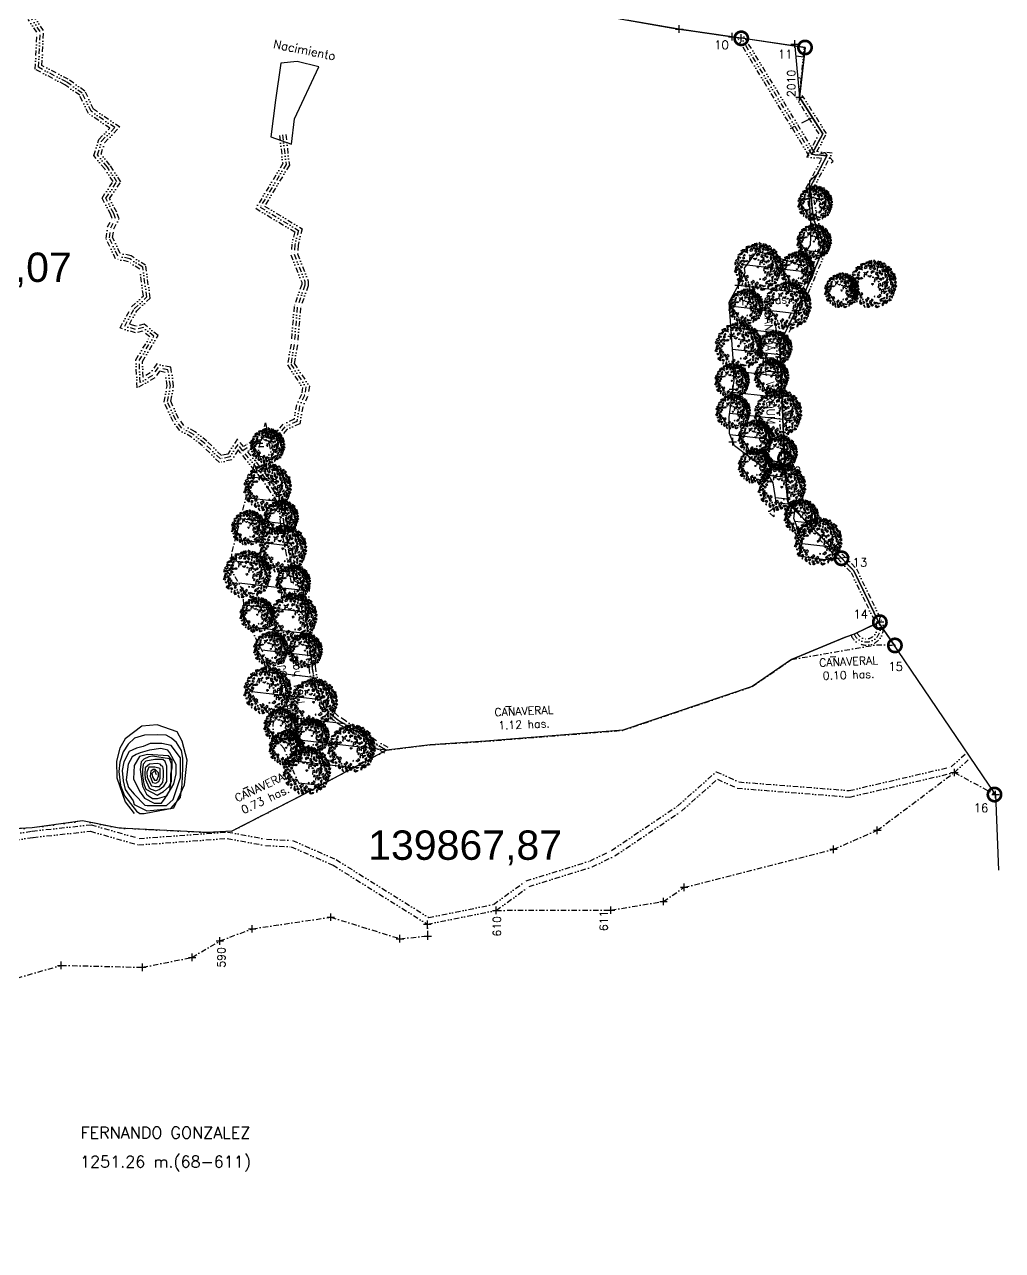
# Model space of a CAD drawing. Extents: x 14987 to 28539, y 5455 to 9112.
# Drawn here: x 16004 to 16921, y 5749 to 6899 of the extents above; entities that cross this region are included whole.
import ezdxf
from ezdxf.enums import TextEntityAlignment as Align

# ---------------------------------------------------------------- set-up
doc = ezdxf.new("R2010")
doc.units = 0
doc.header["$LTSCALE"] = 10
doc.header["$MEASUREMENT"] = 0
doc.header["$PDMODE"] = 2
doc.header["$PDSIZE"] = 3.5
for name, pattern in [('BORDER', [1.75, 0.5, -0.25, 0.5, -0.25, 0, -0.25]), ('DASHDOT', [1, 0.5, -0.25, 0, -0.25]), ('DASHED', [0.75, 0.5, -0.25]), ('DIVIDE', [1.25, 0.5, -0.25, 0, -0.25, 0, -0.25])]:
    doc.linetypes.add(name, pattern=pattern)
for name, color, linetype in [('ARBOL4', 76, 'Continuous'), ('AREA', 2, 'Continuous'), ('BRECHA', 2, 'BORDER'), ('CANO', 5, 'DIVIDE'), ('CERCO', 2, 'Continuous'), ('COORDENADAS', 1, 'Continuous'), ('DIV-', 5, 'Continuous'), ('HOJA', 8, 'Continuous'), ('MOJON', 2, 'Continuous'), ('MONTE', 2, 'DASHED'), ('PL', 3, 'Continuous'), ('PUA', 1, 'Continuous'), ('R', 1, 'Continuous'), ('R60', 2, 'Continuous'), ('R80', 2, 'Continuous'), ('RASTROJO', 2, 'DASHDOT')]:
    doc.layers.add(name, color=color, linetype=linetype)
doc.styles.add('textstyle3', font='romans', dxfattribs={"width": 0.8})
doc.styles.add('textstyle4', font='')
doc.styles.add('textstyle5', font='Arial.ttf')
doc.styles.get('textstyle4').set_extended_font_data('simplex')

# ---------------------------------------------------------------- blocks, each defined once
blk = doc.blocks.new('DEC1')
for points in [[(2.096443, 60.253408), (0.995445, 56.151728), (3.318161, 54.875548), (7.299967, 55.726328)], [(-44.561383, 31.831348), (-39.273253, 31.705098), (-39.604093, 34.382268), (-36.824663, 35.356908), (-40.368063, 38.431048), (-41.276543, 35.116178)], [(-38.104163, 42.886048), (-35.982343, 39.207198), (-33.437553, 39.947208), (-31.223573, 43.364378)], [(-32.518103, 32.329788), (-36.831723, 28.075868), (-31.854473, 28.926648)], [(-31.801213, 37.372358), (-27.415503, 38.148518), (-25.333863, 42.636518), (-27.944843, 42.431948), (-29.220293, 39.953298)], [(-27.902623, 48.490098), (-28.642653, 45.945318), (-26.266303, 45.915268), (-25.694743, 47.690008)], [(-22.482173, 47.292998), (-22.915303, 48.664658), (-25.556323, 50.836408), (-20.701343, 52.081818), (-20.707443, 47.864548)], [(-22.563583, 30.628218), (-22.563583, 28.501248), (-21.568133, 29.352038)], [(-17.061733, 46.095918), (-21.688173, 40.867878), (-18.577893, 39.165388), (-13.789101, 40.946228), (-14.889992, 43.454908), (-16.965533, 43.184148)], [(-17.825703, 50.144688), (-15.340965, 55.637398), (-11.893769, 55.475018), (-12.802246, 52.160138), (-14.540878, 53.429518), (-15.347061, 51.420148), (-14.679306, 50.283108)], [(-12.277245, 32.755178), (-14.599968, 30.628218), (-13.604515, 29.777438), (-11.2818, 30.628218)], [(-12.70607, 49.248398), (-13.313744, 45.632738), (-10.937401, 45.602688), (-9.258873, 49.086028)], [(-10.286347, 57.002498), (-6.636353, 53.173978), (-4.977264, 55.300948), (-2.322731, 54.024758), (-2.654549, 58.704078), (-5.640907, 57.002498)], [(-7.299988, 42.539188), (-9.290886, 39.136068), (-5.640907, 37.859878), (-3.981812, 39.136068)], [(-1.990913, 33.180578), (-4.977264, 30.628218), (-3.318176, 27.225088), (-0.99546, 30.202838)], [(-2.654549, 51.047028), (-4.645447, 48.494678), (-3.318176, 45.091538), (-1.990913, 46.793108)], [(2.322716, 47.218508), (-1.327278, 43.815368), (-0.66365, 40.412228), (3.318161, 37.009098), (6.636337, 38.710668), (2.654526, 40.837618), (5.309077, 44.666158)], [(2.654526, 51.897798), (6.304517, 49.345458), (10.949967, 51.047028), (8.959067, 52.748598), (6.304517, 51.897798)], [(6.636337, 30.628218), (6.304517, 25.523518), (13.272677, 21.269598), (14.931767, 22.120378), (9.290877, 25.098128), (12.277227, 29.352038)], [(10.949967, 39.136068), (9.622697, 36.158308), (10.618147, 33.605958), (10.949967, 36.158308)], [(13.272677, 57.002498), (10.949967, 55.726328), (12.609047, 54.024758), (14.268137, 54.875548)], [(19.245397, 47.643888), (12.277227, 47.218508), (13.272677, 43.815368), (17.918117, 41.688418), (18.913577, 44.240768), (17.254487, 45.516938)], [(15.927217, 35.307528), (16.922667, 29.777438), (14.268137, 28.075868), (17.918117, 26.799688), (19.245397, 31.479008)], [(16.259037, 52.323198), (16.922667, 53.599378), (16.590857, 57.002498), (20.904477, 54.450148), (17.918117, 51.472418)], [(21.568117, 51.047028), (27.209017, 53.173978), (29.531737, 50.621628), (26.545377, 48.920058), (26.213557, 51.047028), (24.222657, 50.196248), (23.890837, 48.920058)], [(24.554477, 46.793108), (21.568117, 44.666158), (23.227197, 42.964588), (26.877177, 44.240768)], [(23.890837, 30.202838), (21.568117, 37.009098), (25.218107, 32.329788)], [(25.549927, 37.859878), (32.186277, 39.561448), (34.177167, 43.389968), (33.181717, 35.307528), (29.199917, 34.882128)], [(31.522627, 48.069288), (29.863537, 46.367708), (28.536287, 43.389968), (32.186277, 45.516938)], [(29.531737, 34.031358), (28.536287, 31.053608), (36.499887, 31.479008), (33.181717, 34.456738)], [(36.831707, 44.240768), (35.836257, 42.539188), (37.163527, 41.263018), (40.481707, 41.688418)], [(37.495347, 38.285278), (35.836257, 35.732928), (38.158977, 34.031358), (41.477157, 34.031358), (38.158977, 35.307528)], [(40.813507, 40.412228), (40.481707, 39.136068), (42.804427, 37.434478), (45.458957, 37.859878)], [(44.795317, 26.374298), (42.804427, 28.075868), (42.472607, 29.777438), (43.799877, 31.053608), (46.454417, 29.352038)], [(-52.427143, -0.850769), (-55.081683, 0.4254), (-56.077133, -5.104706), (-55.081683, -6.380875), (-50.436243, -6.380875), (-51.099873, -5.104706), (-53.754413, -4.253914)], [(-52.427143, 19.568028), (-50.104423, 20.844198), (-46.786243, 17.441068), (-49.108973, 14.888718), (-53.754413, 14.463338), (-54.418043, 17.441068)], [(-48.445333, 5.530108), (-46.786243, 3.828518), (-44.795343, 5.104708)], [(-45.127153, 9.784018), (-44.463523, 14.463338), (-38.490813, 18.717258), (-39.818083, 15.739508)], [(-42.472623, 24.672728), (-44.131713, 23.396548), (-42.804433, 22.971158)], [(-30.195383, 13.187148), (-28.536293, 17.866458), (-25.218123, 16.164898), (-26.213573, 13.187148), (-27.872663, 14.463338)], [(-5.640907, 20.844198), (-7.963623, 18.291858), (-11.2818, 20.418808), (-11.2818, 22.120378), (-7.963623, 20.844198), (-4.313629, 22.971158)], [(-0.66365, 1.276169), (-2.322731, 0.4254), (-1.327278, -0.425384), (0, 0)], [(-0.66365, 18.717258), (0.663628, 19.142638), (1.659081, 17.441068), (-0.66365, 16.590288)], [(18.581767, 15.739508), (16.922667, 13.187148), (19.245397, 11.060198), (21.236297, 11.910978), (19.577217, 13.612548)], [(21.568117, 28.075868), (20.240847, 25.098128), (22.231747, 24.247348), (23.890837, 25.948898)], [(29.863537, 27.650488), (28.536287, 22.971158), (30.527177, 17.441068), (32.186277, 20.418808), (29.863537, 22.120378)], [(29.531737, 7.231658), (31.854457, 4.679318), (32.186277, 0), (35.504437, 3.403137), (33.513537, 9.784018)], [(35.504437, 27.650488), (36.168077, 22.120378), (39.154437, 21.694998), (40.813507, 23.821948)], [(40.481707, 17.015668), (43.799877, 11.910978), (41.477157, 8.507848), (41.145337, 11.910978)], [(46.454417, 20.844198), (44.463497, 22.120378), (42.472607, 21.269598), (42.804427, 19.568028), (45.458957, 19.142638)], [(46.454417, 6.380878), (46.122607, 4.679318), (43.468057, 5.104708), (43.799877, 7.657058)], [(49.440767, 0.4254), (49.772577, -4.679306), (43.799877, -7.231651), (47.449857, -3.828529)], [(49.772577, 26.799688), (48.445307, 25.098128), (50.436227, 23.396548), (53.754397, 25.523518)], [(48.777127, 16.164898), (48.445307, 12.761768), (50.768037, 11.060198), (52.095307, 13.187148)], [(51.099847, 20.418808), (52.095307, 16.590288), (56.077117, 13.187148), (54.418027, 17.866458)], [(52.095307, 5.955488), (54.086217, 3.403137), (55.745307, 4.679318), (54.418027, 8.082458)], [(-50.768053, -17.015672), (-50.436243, -19.993412), (-52.427143, -19.568022), (-52.758963, -16.590282)], [(-47.449883, -17.015672), (-46.454433, -9.784004), (-41.145353, -6.806266), (-44.131713, -11.06018)], [(-45.458983, -31.478992), (-46.786243, -26.799672), (-44.463523, -23.396552), (-43.468073, -26.374292), (-44.463523, -28.075852)], [(30.195357, -3.828529), (28.536287, -5.53009), (29.863537, -6.806266)], [(47.118057, -15.739494), (45.127137, -17.866462), (46.122607, -22.120372), (48.445307, -19.568022)], [(48.113497, -26.799672), (45.127137, -28.501252), (45.458957, -32.755162), (47.118057, -30.202822)], [(50.436227, -9.784004), (51.099847, -13.187141), (53.754397, -13.187141), (55.413487, -10.634796), (53.090757, -11.06018)], [(-28.204473, -43.389972), (-32.518103, -44.240752), (-30.195383, -47.218492), (-26.545393, -46.367702)], [(-11.2818, -55.300932), (-13.936333, -51.472412), (-10.286347, -51.472412), (-7.963623, -52.323192)], [(9.622697, -56.151712), (6.304517, -54.024762), (8.295417, -52.748592), (8.959067, -53.173982), (12.277227, -53.173982), (12.277227, -51.472412), (15.595407, -51.897802), (14.268137, -54.024762)], [(20.572657, -34.456732), (16.922667, -37.859872), (18.249947, -39.986832), (21.236297, -38.285262)], [(22.563567, -50.621622), (25.218107, -49.770842), (22.563567, -48.069272)], [(24.554477, -39.561442), (23.890837, -40.837612), (27.872647, -44.666142), (34.508987, -42.539172), (32.186277, -40.412222), (27.872647, -41.688402)], [(38.158977, -36.583692), (38.822617, -39.136042), (45.127137, -37.434482)]]:
    blk.add_lwpolyline(points, close=True)
at = {"style": 'textstyle3', "width": 0.8, "flags": 1}
blk.add_attdef('ESTCODE', (0, 0), '', height=0.7, dxfattribs=at)
blk = doc.blocks.new('A$C3B855193')
for p, q in [((4.04, 3.91), (4.04, 4.16)), ((3.91, 4.03), (4.16, 4.03))]:
    blk.add_line(p, q)
for points in [[(1.36, 6.69), (1.18, 6.59), (1.15, 6.73), (1.33, 6.83)], [(1.45, 6.48), (1.94, 6.62), (2.27, 6.36), (1.92, 6.43)], [(2.34, 7.24), (2.35, 7.44), (1.97, 7.36), (1.92, 7.26), (2.05, 6.96), (2.11, 7.04), (2.09, 7.23)], [(2.86, 7.16), (2.8, 7.01), (2.93, 6.92)], [(3.22, 7.07), (3.54, 7.15), (3.97, 6.89), (3.75, 6.89)], [(3.64, 7.8), (3.79, 7.69), (3.66, 7.38), (3.44, 7.46), (3.28, 7.74), (3.45, 7.87)], [(3.85, 6.21), (4.19, 6.23), (4.17, 5.97), (3.95, 5.96), (3.99, 6.1)], [(4.24, 7.3), (4.11, 7.38), (4.12, 7.28)], [(5, 6.88), (4.61, 7.04), (4.8, 6.74)], [(4.64, 7.63), (4.78, 7.29), (4.94, 7.39), (5.08, 7.24), (5.17, 7.55), (4.94, 7.51)], [(5.16, 6.2), (5.03, 6.14), (5.11, 6.1)], [(5.52, 7.52), (5.34, 7.29), (5.46, 7.15), (5.74, 7.1)], [(5.34, 6.97), (5.51, 6.71), (5.85, 6.7), (5.77, 6.87), (5.58, 6.88)], [(6.3, 6.27), (5.84, 6.42), (5.82, 6.18), (6.06, 5.92), (6.19, 6.06), (6.12, 6.19)], [(6.16, 7.03), (5.97, 7.01), (6.04, 6.85), (6.17, 6.87)], [(6.23, 6.65), (6.3, 6.72), (6.37, 6.94), (6.58, 6.67), (6.31, 6.55)], [(6.54, 6.43), (6.95, 6.42), (7.04, 6.2), (6.8, 6.17), (6.84, 6.31), (6.69, 6.31), (6.63, 6.24)], [(0.3, 4.54), (0.13, 4.79), (0, 4.56), (0.15, 4.35)], [(0.67, 4.04), (0.35, 4.18), (0.25, 4.03), (0.44, 3.89)], [(0.77, 4.57), (0.46, 4.71), (0.36, 4.56), (0.55, 4.42)], [(0.93, 5.59), (0.62, 5.73), (0.52, 5.58), (0.71, 5.44)], [(0.58, 5.96), (0.85, 6.17), (1.13, 6.12), (0.96, 5.97), (0.83, 5.99)], [(1.62, 4.4), (1.31, 4.54), (1.21, 4.4), (1.4, 4.26)], [(1.76, 5.49), (1.44, 5.63), (1.35, 5.48), (1.54, 5.34)], [(1.83, 4.93), (1.51, 5.07), (1.41, 4.93), (1.6, 4.78)], [(2.93, 5.95), (2.59, 5.83), (2.51, 5.27), (2.61, 5.19), (2.65, 5.63), (3, 5.56)], [(4.65, 5.08), (4.31, 4.96), (4.23, 4.4), (4.33, 4.32), (4.37, 4.76), (4.72, 4.68)], [(5, 4.86), (4.78, 4.93), (4.82, 5.2), (4.93, 5.25), (4.94, 5), (5.18, 4.83)], [(5.01, 4.48), (5.07, 4.41), (4.99, 4.3), (4.87, 4.42)], [(5.58, 5.6), (5.38, 5.69), (5.36, 5.61), (5.47, 5.48)], [(5.89, 4.96), (5.65, 5.08), (5.47, 4.88), (5.73, 4.82)], [(5.96, 4.34), (5.63, 4.22), (5.55, 3.66), (5.65, 3.58), (5.68, 4.02), (6.04, 3.95)], [(6.34, 5.55), (6.07, 5.59), (6.09, 5.32), (6.21, 5.25)], [(6.62, 4.3), (6.4, 4.3), (6.26, 4.17), (6.43, 4.22)], [(6.9, 5.07), (6.58, 5.21), (6.39, 5.07), (6.28, 4.73), (6.48, 4.56), (6.5, 4.87), (6.82, 4.81)], [(6.62, 6.08), (6.37, 6.02), (6.44, 5.87), (6.7, 5.86)], [(7.01, 5.49), (6.79, 5.55), (6.61, 5.37), (6.76, 5.33)], [(7.39, 4), (7.17, 4.44), (6.98, 4.28), (6.98, 3.92), (7.17, 3.93), (7.2, 4.07)], [(7.18, 6.14), (7.04, 5.8), (7.22, 5.75), (7.21, 5.55), (7.5, 5.7), (7.31, 5.84)], [(7.21, 5.18), (7.15, 4.87), (7.38, 4.62), (7.43, 4.8), (7.31, 4.94)], [(7.72, 5.44), (7.43, 5.4), (7.42, 5.21), (7.58, 4.98)], [(7.61, 4.32), (7.71, 4.31), (7.91, 4.43), (7.87, 4.08), (7.6, 4.19)], [(7.82, 4.64), (7.68, 4.75), (7.62, 4.6), (7.72, 4.52)], [(0, 3.13), (0.17, 3.41), (0.27, 3.17), (0.28, 3)], [(1, 3.6), (0.68, 3.73), (0.58, 3.59), (0.77, 3.45)], [(1.23, 2.53), (0.91, 2.67), (0.81, 2.53), (1, 2.39)], [(1.35, 3.97), (1.04, 4.11), (0.94, 3.97), (1.13, 3.83)], [(1.48, 2.94), (1.16, 3.08), (1.06, 2.93), (1.25, 2.79)], [(1.38, 2.19), (1.23, 2.25), (1.18, 2.13)], [(1.85, 2.48), (1.53, 2.62), (1.43, 2.48), (1.62, 2.34)], [(2.07, 2.54), (1.97, 2.32), (1.68, 2.17), (1.99, 2.05), (2.34, 2.35)], [(3.89, 4), (3.8, 4.09), (3.77, 4), (3.83, 3.93)], [(5.1, 2.24), (5, 2.03), (4.71, 1.88), (5.02, 1.76), (5.37, 2.06)], [(5.3, 4.07), (4.97, 3.95), (4.89, 3.39), (4.99, 3.31), (5.02, 3.75), (5.38, 3.67)], [(5.34, 3.17), (5.13, 3.21), (5.06, 3), (5.17, 2.9), (5.23, 3.05)], [(5.8, 3.14), (5.47, 3.03), (5.39, 2.47), (5.49, 2.38), (5.52, 2.82), (5.88, 2.75)], [(6.41, 2.78), (6.07, 2.74), (5.78, 2.46), (6.01, 2.44), (6.06, 2.63)], [(6.21, 3.32), (5.98, 3.32), (5.98, 3.17), (6.14, 3.11)], [(6.51, 3.88), (6.19, 3.66), (6.01, 3.79), (6.03, 3.52), (6.36, 3.56)], [(6.56, 2.42), (6.23, 2.23), (6.28, 2.03), (6.46, 1.98)], [(6.41, 3.23), (6.78, 3.56), (6.58, 3.2)], [(6.81, 2.98), (6.59, 2.96), (6.83, 2.46), (6.93, 2.76)], [(6.94, 3.33), (7.23, 2.96), (7.53, 2.94), (6.99, 2.78), (6.85, 3.02)], [(7.29, 2.59), (7.09, 2.62), (7.04, 2.43), (7.13, 2.22), (7.12, 2.46)], [(7.48, 3.64), (7.26, 3.77), (7.2, 3.62), (7.38, 3.42)], [(7.75, 3.23), (7.6, 3.29), (7.37, 3.3), (7.61, 3.12)], [(7.52, 2.43), (7.43, 2.42), (7.38, 2.22), (7.48, 2.07)], [(7.65, 2.79), (7.52, 2.81), (7.47, 2.69), (7.59, 2.49)], [(7.67, 3.95), (7.96, 3.65), (7.86, 3.43), (7.67, 3.57), (7.8, 3.65), (7.69, 3.76), (7.6, 3.74)], [(0.52, 1.78), (0.56, 2.05), (0.7, 1.96), (0.69, 1.9), (0.78, 1.69), (0.89, 1.74), (0.95, 1.51), (0.78, 1.54)], [(1.58, 1.6), (1.26, 1.74), (1.17, 1.6), (1.36, 1.45)], [(1.23, 1.11), (1.35, 0.96), (1.39, 1.18)], [(1.98, 1.28), (1.88, 1.29), (1.75, 0.93), (2.07, 0.57), (2.14, 0.77), (1.94, 1.01)], [(2.21, 1.79), (1.9, 1.93), (1.8, 1.79), (1.99, 1.64)], [(2.43, 1.39), (2.28, 1.44), (2.23, 1.32)], [(2.71, 0.92), (2.39, 1.06), (2.29, 0.91), (2.48, 0.77)], [(2.55, 0.5), (2.4, 0.38), (2.68, 0.03)], [(3.12, 1.73), (3.02, 1.51), (2.73, 1.36), (3.04, 1.24), (3.39, 1.55)], [(3.1, 1.09), (2.95, 1.15), (2.9, 1.03)], [(3.33, 0.59), (3.01, 0.73), (2.91, 0.58), (3.1, 0.44)], [(3.44, 0.13), (3.25, 0.27), (2.99, 0.14), (3.2, 0.1)], [(3.79, 1.44), (3.69, 1.22), (3.4, 1.07), (3.71, 0.95), (4.06, 1.26)], [(3.84, 0.76), (3.53, 0.9), (3.43, 0.76), (3.62, 0.62)], [(4.12, 0.5), (3.93, 0.56), (3.68, 0.39), (3.91, 0.31)], [(4.55, 0.82), (4.24, 0.95), (4.14, 0.81), (4.33, 0.67)], [(4.41, 1.9), (4.26, 1.96), (4.21, 1.84)], [(4.59, 0.45), (4.39, 0.31), (4.46, 0.14), (4.67, 0.11), (4.58, 0.24)], [(5.21, 0.79), (4.89, 0.63), (4.57, 0.94), (4.88, 0.8)], [(5.51, 1.14), (5.39, 1.12), (5.34, 1.3), (5.52, 1.35)], [(6.02, 1.81), (5.79, 1.46), (5.51, 1.52), (5.71, 1.63)], [(5.63, 0.77), (5.53, 0.58), (5.65, 0.5), (5.83, 0.68)], [(6.19, 1.26), (5.97, 1.19), (5.92, 1), (6.1, 0.97)], [(6.53, 1.23), (6.31, 1.06), (6.2, 0.72), (6.46, 0.95)], [(6.43, 1.54), (6.46, 1.7), (6.35, 1.8), (6.25, 1.74), (6.29, 1.56)], [(6.9, 1.49), (6.75, 1.53), (6.7, 1.35), (6.93, 1.2)], [(6.74, 1.8), (6.79, 1.97), (6.89, 2.04), (7.01, 1.99), (6.97, 1.77)]]:
    blk.add_lwpolyline(points, close=True)
at = {"xscale": 0.0692855676280715, "yscale": 0.0692855676280715, "zscale": 0.0692855676280715}
blk.add_blockref('DEC1', (4.02, 3.89), dxfattribs=at)

msp = doc.modelspace()

# ---------------------------------------------------------------- linework, layer by layer
at = {"layer": 'AREA'}
for p in [(16676.4, 6886.7), (16731, 6831.2), (16717.5, 6492.5), (16876.3, 6197.5), (16914.9, 6176.8), (16804, 6143.3), (16762.9, 6125.5), (16622.8, 6089.8), (16603.4, 6076.6), (16291.4, 6061.8), (16446.6, 6068.2), (16554.2, 6068.4), (16217.6, 6050.9), (16382, 6055.2), (16187.4, 6039.5), (16356.3, 6041.6), (16382.5, 6044.1), (16161.3, 6024.1), (16038.6, 6016.6), (16114.8, 6014.8)]:
    msp.add_point(p, dxfattribs=at)
at = {"layer": 'BRECHA'}
msp.add_lwpolyline([(16746.1, 6776.8), (16742.7, 6777.6)], dxfattribs=at)
at = {"layer": 'BRECHA', "color": 2}
msp.add_lwpolyline([(16762.7, 6771.2), (16755.1, 6778.9), (16746.1, 6776.8)], dxfattribs=at)
at = {"layer": 'CANO'}
for points in [[(16206.6, 6497.5), (16204.4, 6500.2), (16198.6, 6491), (16186.9, 6488.4), (16171.2, 6503.9), (16160.9, 6512.2), (16149.7, 6518.4), (16143.4, 6526.7), (16135, 6545.2), (16137.9, 6560.3), (16136, 6572.8), (16130.7, 6574.1), (16126.3, 6567.8), (16109.8, 6558.3), (16108.6, 6584.7), (16121.6, 6606.2), (16114.9, 6611.7), (16108.2, 6610), (16093.7, 6614.6), (16104.6, 6634.4), (16115.6, 6644.9), (16112.2, 6669.9), (16101.7, 6676.7), (16089.6, 6679.4), (16080.6, 6698.6), (16082.1, 6709.4), (16086.3, 6717.4), (16085.1, 6720.9), (16076.8, 6736.5), (16087.2, 6751.9), (16079.3, 6763.9), (16069.2, 6776.3), (16073.8, 6791.5), (16084.2, 6802.2), (16064.2, 6815.8), (16055.9, 6832.9), (16042, 6842.8), (16014.2, 6857.4), (16015.8, 6892), (16007.6, 6904.1)], [(16208.9, 6499.4), (16204.1, 6505.4), (16196.7, 6493.7), (16187.8, 6491.7), (16173.2, 6506.1), (16162.6, 6514.7), (16151.7, 6520.7), (16145.9, 6528.2), (16138.1, 6545.5), (16141, 6560.2), (16138.7, 6575.3), (16129.4, 6577.4), (16124.2, 6570.1), (16112.5, 6563.3), (16111.7, 6584), (16125.5, 6606.9), (16115.6, 6614.9), (16108.3, 6613.2), (16098.1, 6616.4), (16107, 6632.5), (16118.8, 6643.7), (16115, 6671.6), (16102.9, 6679.5), (16091.7, 6682), (16083.7, 6699.1), (16085, 6708.5), (16089.5, 6717.2), (16087.8, 6722.1), (16080.3, 6736.3), (16090.8, 6751.8), (16081.8, 6765.6), (16072.6, 6777), (16076.4, 6789.9), (16088.8, 6802.6), (16066.6, 6817.9), (16058.3, 6834.9), (16043.6, 6845.4), (16017.3, 6859.2), (16018.8, 6892.8), (16010.2, 6905.5)], [(16209.6, 6503.4), (16203.8, 6510.5), (16194.8, 6496.3), (16188.8, 6495), (16175.2, 6508.3), (16164.3, 6517.2), (16153.7, 6523.1), (16148.5, 6529.8), (16141.3, 6545.9), (16144, 6560.2), (16141.3, 6577.8), (16128.2, 6580.8), (16122.1, 6572.4), (16115.3, 6568.4), (16114.7, 6583.2), (16129.4, 6607.6), (16116.4, 6618.2), (16108.4, 6616.3), (16102.5, 6618.1), (16109.4, 6630.7), (16122, 6642.6), (16117.7, 6673.4), (16104.1, 6682.3), (16093.8, 6684.6), (16086.8, 6699.5), (16087.9, 6707.5), (16092.8, 6717), (16090.6, 6723.3), (16083.8, 6736.1), (16094.4, 6751.8), (16084.2, 6767.4), (16075.9, 6777.7), (16079.1, 6788.4), (16093.5, 6803.1), (16068.9, 6819.9), (16060.7, 6836.9), (16045.2, 6848), (16020.4, 6860.9), (16021.9, 6893.7), (16012.9, 6906.8)], [(16740.1, 6776), (16673.8, 6885.1)], [(16742.7, 6777.6), (16676.4, 6886.7)], [(16745.3, 6779.1), (16678.9, 6888.2)], [(16731, 6831.2), (16735.3, 6875.5), (16736.1, 6877.7)], [(16756.6, 6694), (16747.2, 6717.4), (16743.6, 6745), (16761.6, 6778.6), (16747.4, 6780.1), (16756.3, 6797), (16733.6, 6832.8)], [(16751, 6691.8), (16741.4, 6715.9), (16737.4, 6746.1), (16752.1, 6773.6), (16738, 6775), (16749.4, 6796.7), (16728.5, 6829.6)], [(16753.8, 6692.9), (16744.3, 6716.6), (16740.5, 6745.6), (16756.8, 6776.1), (16742.7, 6777.6), (16752.8, 6796.8), (16731, 6831.2)], [(16246.2, 6795.7), (16249.5, 6768.1), (16225.1, 6727.9), (16261.1, 6706.2), (16257.8, 6692.7), (16257, 6683.7), (16267.2, 6658.1), (16267.1, 6654.8), (16260, 6634.1), (16257.1, 6599.1), (16253.9, 6580.6), (16268.1, 6559.3), (16266.8, 6551.3), (16262.2, 6541.6), (16259.6, 6526.9), (16248.3, 6521.9), (16241.1, 6513.3), (16236.2, 6514.2), (16227.6, 6506.1), (16219.9, 6506.3), (16213.1, 6502), (16208.9, 6499.4)], [(16243.2, 6795.3), (16246.4, 6768.8), (16221, 6726.9), (16257.6, 6704.8), (16254.8, 6693.2), (16254, 6683.2), (16264.2, 6657.6), (16264.1, 6655.3), (16257, 6634.8), (16254.2, 6599.5), (16250.7, 6579.9), (16265, 6558.7), (16263.9, 6552.2), (16259.3, 6542.6), (16256.9, 6529), (16246.4, 6524.4), (16239.9, 6516.6), (16235.3, 6517.4), (16226.4, 6509.2), (16219.1, 6509.4), (16211.6, 6504.5), (16209.6, 6503.4)], [(16249.1, 6796), (16252.6, 6767.4), (16229.3, 6729), (16264.5, 6707.7), (16260.7, 6692.2), (16260.1, 6684.1), (16270.3, 6658.6), (16270.1, 6654.2), (16263, 6633.5), (16260.1, 6598.7), (16257.1, 6581.3), (16271.3, 6560), (16269.7, 6550.4), (16265.1, 6540.7), (16262.3, 6524.8), (16250.1, 6519.5), (16242.3, 6510.1), (16237.2, 6511), (16228.7, 6503.1), (16220.8, 6503.3), (16214.7, 6499.4), (16213.4, 6498.7)], [(16750, 6688.6), (16734.3, 6651.5), (16709.5, 6600.6), (16714.7, 6471)], [(16752.7, 6687.5), (16737.1, 6650.3), (16712.5, 6600), (16717.7, 6471.2)], [(16755.5, 6686.3), (16739.8, 6649), (16715.6, 6599.3), (16720.7, 6471.3)], [(16343.7, 6218.4), (16332.6, 6224.8), (16315.7, 6235.9), (16303.6, 6243.5), (16296.6, 6247.9), (16285.6, 6258), (16282.2, 6265.8), (16276.7, 6278.7), (16274.3, 6294.4), (16271.6, 6320.8), (16267.7, 6348), (16267.1, 6355), (16268.4, 6367.4), (16268.8, 6372.5), (16257.1, 6377.5), (16252.8, 6402.6), (16247.4, 6430.8), (16245.6, 6450.6), (16230.4, 6473.1), (16208.9, 6499.4)], [(16342.2, 6215.8), (16331, 6222.2), (16314, 6233.3), (16302, 6240.9), (16294.8, 6245.6), (16283.1, 6256.2), (16279.5, 6264.6), (16273.8, 6277.9), (16271.3, 6294), (16268.6, 6320.4), (16264.7, 6347.6), (16264.1, 6355), (16265.4, 6367.7), (16265.6, 6370.6), (16254.4, 6375.4), (16249.8, 6402.1), (16244.4, 6430.4), (16242.7, 6449.5), (16228, 6471.3), (16206.6, 6497.5)], [(16345.2, 6221), (16334.2, 6227.3), (16317.3, 6238.4), (16305.2, 6246), (16298.4, 6250.3), (16288.1, 6259.8), (16285, 6267), (16279.6, 6279.5), (16277.3, 6294.8), (16274.6, 6321.1), (16270.7, 6348.3), (16270.1, 6355), (16271.4, 6367.2), (16272, 6374.4), (16259.8, 6379.7), (16255.8, 6403.1), (16250.4, 6431.2), (16248.5, 6451.6), (16232.8, 6474.9), (16213.4, 6498.7)], [(16751.1, 6419), (16720.4, 6450.2), (16717.7, 6471.2)], [(16751.1, 6419), (16781.9, 6386.9), (16796.2, 6357.4), (16805.5, 6338.4)], [(16753.3, 6421), (16784.4, 6388.6), (16798.9, 6358.7), (16808.2, 6339.7)], [(16749, 6416.9), (16779.4, 6385.2), (16793.5, 6356.1), (16802.8, 6337.1)], [(15955.5, 6133.9), (16011.4, 6142.6), (16066.5, 6148.5), (16111.6, 6135.7), (16194.5, 6141.7), (16231, 6135), (16255.5, 6133.8), (16296.3, 6115.9), (16383.2, 6061.5), (16444.1, 6073.8), (16474.7, 6096), (16534.4, 6114.5), (16554.7, 6124.5), (16616.6, 6166.1), (16652.9, 6198.3), (16674.2, 6188.7), (16777.7, 6180.6), (16873.4, 6202.9), (16888.1, 6216.4)], [(15956.8, 6128.1), (16012.1, 6136.7), (16066, 6142.4), (16111, 6129.6), (16194.2, 6135.7), (16230.3, 6129), (16254.1, 6127.9), (16293.5, 6110.6), (16382, 6055.2), (16446.6, 6068.2), (16477.4, 6090.6), (16536.6, 6108.9), (16557.7, 6119.3), (16620.3, 6161.3), (16654, 6191.2), (16672.7, 6182.8), (16778.2, 6174.5), (16876.3, 6197.5), (16891.5, 6211.4)]]:
    msp.add_lwpolyline(points, dxfattribs=at)
for radius in [15.9, 12.9, 9.9]:
    msp.add_arc((16793.8, 6332.9), radius, 205.5948, 24.9133, dxfattribs=at)
at = {"layer": 'CERCO'}
for p, q in [((16793.8, 6332.9), (16806.3, 6338.7)), ((16773.2, 6324.3), (16783.6, 6327.8)), ((16783.6, 6327.8), (16793.8, 6332.9)), ((16723.6, 6303.6), (16773.2, 6324.3)), ((16914.9, 6176.8), (16917.6, 6105.8))]:
    msp.add_line(p, q, dxfattribs=at)
for points in [[(16248.7, 6966), (16303.8, 6952.8), (16308.8, 6952.4), (16317, 6950.5), (16337.9, 6946.4), (16378.8, 6939), (16478.1, 6920.8), (16512, 6914.5), (16564.3, 6904.4), (16612.2, 6896), (16676.6, 6886.6)], [(16695.3, 6883.9), (16736.2, 6878)], [(16726.6, 6879.1), (16731, 6831.2)], [(16280.2, 6859.6), (16259.8, 6864.7), (16244.5, 6863.2), (16239.6, 6828.3), (16235.3, 6794), (16254.5, 6787), (16257.5, 6810.7), (16280.2, 6859.6)], [(16733.3, 6807.1), (16743.3, 6812)], [(16722.6, 6801.9), (16726.7, 6803.9)], [(16760.8, 6769.6), (16762.7, 6771.2)], [(16777.8, 6399.7), (16754.9, 6397.2), (16730.2, 6400.4), (16733.9, 6414.2), (16725.6, 6436), (16727.8, 6453.1), (16722.8, 6449.1), (16709.1, 6450.4), (16708.2, 6457.5), (16706.4, 6469.4), (16698.2, 6482.9), (16670, 6503.9), (16665.3, 6515.6), (16665.2, 6531.2), (16669.6, 6565.4), (16668.8, 6585.7), (16665.2, 6638.9), (16680.1, 6666.2), (16679.4, 6670.7), (16691, 6686.3), (16700.5, 6684.5), (16718.6, 6677.8), (16727.8, 6676.1), (16738.3, 6687.6), (16740.2, 6690.6), (16741.3, 6692.7), (16741.9, 6707), (16740, 6739.3), (16740.8, 6753.1), (16749.3, 6760.1)], [(16717.6, 6492.4), (16705.5, 6485.9)], [(16914.9, 6176.8), (16805.5, 6338.4)]]:
    msp.add_lwpolyline(points, dxfattribs=at)
at = {"layer": 'DIV-'}
msp.add_lwpolyline([(16127.9, 6195.2), (16126.5, 6199.5), (16123.6, 6196.6), (16124.3, 6193.4), (16126.1, 6190.5), (16128.3, 6190.5), (16129.7, 6194.1), (16129.7, 6197.3), (16126.8, 6200.2), (16124.7, 6200.2), (16122.5, 6198.8), (16122.1, 6194.1), (16122.8, 6191.6), (16124.3, 6188.3), (16127.2, 6187.6), (16130.1, 6189), (16131.5, 6192.3), (16131.5, 6195.5), (16131.5, 6198.4), (16131.2, 6201.3), (16126.5, 6202.4), (16123.9, 6202.4), (16120.7, 6202.4), (16118.9, 6197.7), (16119.2, 6193), (16123.2, 6185.1), (16126.8, 6184.3), (16130.8, 6184.3), (16133.7, 6188), (16134.4, 6193.7), (16134.4, 6199.5), (16133.7, 6203.1), (16132.6, 6203.8), (16131.2, 6205.3), (16128.6, 6206), (16121.4, 6205.3), (16117.4, 6202), (16117.1, 6196.2), (16117.4, 6191.6), (16121, 6183.3), (16122.8, 6181.8), (16127.2, 6180.4), (16130.4, 6181.5), (16134.8, 6184.7), (16137.7, 6189), (16137.7, 6196.6), (16137.7, 6203.5), (16136.2, 6207.8), (16134, 6209.6), (16126.5, 6209.6), (16117.8, 6208.2), (16115.3, 6205.3), (16114.9, 6199.9), (16114.9, 6194.4), (16116, 6186.9), (16117.8, 6181.8), (16128.6, 6176.4), (16134.4, 6179.7), (16139.8, 6184.3), (16142, 6189.4), (16142, 6197.3), (16142, 6205.6), (16140.2, 6210.3), (16124.3, 6212.8), (16120.7, 6212.1), (16116, 6210), (16113.5, 6207.4), (16112.7, 6200.2), (16114.9, 6184.7), (16118.5, 6177.1), (16120, 6176), (16124.3, 6173.2), (16129, 6173.2), (16137.7, 6175.7), (16140.5, 6180.7), (16141.3, 6187.6), (16141.3, 6195.9), (16142.7, 6202), (16142.7, 6209.2), (16139.1, 6213.2), (16119.6, 6214.3), (16112, 6212.5), (16107, 6204.2), (16106.2, 6191.6), (16112, 6180), (16116.7, 6173.5), (16125.7, 6168.8), (16132.6, 6168.8), (16135.9, 6173.5), (16140.9, 6181.5), (16144.2, 6186.9), (16146.3, 6196.2), (16146.3, 6204.9), (16140.5, 6216.1), (16138.7, 6218.6), (16131.9, 6220.1), (16121.4, 6218.6), (16112.7, 6216.1), (16108.8, 6214.3), (16105.2, 6212.1), (16101.2, 6205.3), (16099.4, 6190.8), (16101.5, 6183.6), (16107, 6177.1), (16117.1, 6167), (16119.2, 6166.7), (16137.3, 6166.7), (16143.4, 6172.1), (16150.3, 6193), (16150.3, 6206), (16150.3, 6211.4), (16141.6, 6222.9), (16133, 6224.7), (16122.1, 6224.7), (16115.3, 6221.9), (16109.1, 6220.4), (16102.3, 6217.2), (16097.2, 6207.4), (16095.8, 6199.5), (16096.5, 6189.8), (16098.6, 6181.5), (16105.9, 6171), (16107, 6167.4), (16118.9, 6161.6), (16141.3, 6163.8), (16150.3, 6174.2), (16152.1, 6186.5), (16152.5, 6201.7), (16152.5, 6211), (16151.4, 6218.3), (16146.7, 6225.8), (16142, 6229.8), (16136.9, 6232.7), (16128.6, 6233), (16116.7, 6232.7), (16107.3, 6229.8), (16101.2, 6224), (16096.8, 6216.8), (16093.6, 6207.1), (16092.5, 6198.4), (16094.3, 6185.4), (16097.9, 6175.7), (16109.1, 6161.3), (16112.4, 6159.1), (16116.3, 6159.1), (16144.2, 6164.5), (16154.3, 6186.1), (16156.8, 6209.2), (16152.1, 6226.9), (16147.4, 6235.6), (16128.6, 6242.4), (16114.2, 6241), (16098.6, 6229.1), (16093.6, 6220.4), (16090.3, 6208.2), (16090.7, 6192.6), (16098.6, 6169.9), (16107, 6159.1)], dxfattribs=at)
at = {"layer": 'HOJA'}
msp.add_lwpolyline([(16588.3, 6900.2), (16618.3, 6895.1), (16676.4, 6886.7), (16736.2, 6877.7), (16731, 6831.2), (16752.8, 6796.8), (16742.7, 6777.6), (16756.8, 6776.1), (16740.5, 6745.6), (16744.3, 6716.6), (16753.8, 6692.9), (16753.6, 6690.4), (16752.7, 6687.3), (16738.8, 6654.4), (16712.5, 6600), (16717.3, 6483), (16720.4, 6450.2), (16781.9, 6386.9), (16805.5, 6338.4), (16797.1, 6334.5), (16793.8, 6332.9), (16782.2, 6327.4), (16773.2, 6324.3), (16723.6, 6303.6), (16686.5, 6278.1), (16565.4, 6237.1), (16436.5, 6226.8), (16384.6, 6223.5), (16343.7, 6218.4), (16266.3, 6177.3), (16198.6, 6142.6), (16175.9, 6141.1), (16092.8, 6145.3), (16058.6, 6152.1), (16011.4, 6145.5), (15964.5, 6143)], dxfattribs=at)
at = {"layer": 'MOJON', "const_width": 2.5}
for points in [[(16676.4, 6880.1, 1), (16676.4, 6892.6, 1)], [(16736.2, 6871.5, 1), (16736.2, 6884, 1)], [(16717.5, 6485.9, 1), (16717.5, 6498.4, 1)], [(16770.4, 6392.3, 1), (16770.4, 6404.8, 1)], [(16806.4, 6332.3, 1), (16806.4, 6344.8, 1)], [(16820.5, 6310.5, 1), (16820.5, 6323, 1)], [(16913.9, 6170.6, 1), (16913.9, 6183.1, 1)]]:
    msp.add_lwpolyline(points, format="xyb", close=True, dxfattribs=at)
at = {"layer": 'MONTE'}
msp.add_lwpolyline([(16717.5, 6476.2), (16709.6, 6482.6), (16705.5, 6485.9)], dxfattribs=at)
msp.add_lwpolyline([(16701.5, 6442.8), (16703, 6442.6), (16708, 6446.6), (16706.8, 6437.4)], close=True, dxfattribs=at)
at = {"layer": 'PL'}
msp.add_lwpolyline([(16820.5, 6316.7), (16805.5, 6338.4), (16800.9, 6347.9), (16791.4, 6367.4), (16781.9, 6386.9), (16770.4, 6398.6), (16760.6, 6409.1), (16738.5, 6431.8), (16722.8, 6449.1), (16720.4, 6450.2), (16719.9, 6454), (16716.9, 6492), (16712.5, 6600), (16735.6, 6647.1), (16751.9, 6685.5), (16753.6, 6690.4), (16753.8, 6692.9), (16744.3, 6716.6), (16741.4, 6747.1), (16756.8, 6776.1), (16746.1, 6776.8), (16742.7, 6777.6), (16752.8, 6796.8), (16732.6, 6828.7), (16731, 6831.2), (16733.1, 6848.8), (16736.2, 6877.7), (16676.4, 6886.4), (16667.8, 6887.9), (16618.3, 6895.1), (16569, 6903.5)], dxfattribs=at)
at = {"layer": 'PUA'}
for p in [(16618.3, 6895.1), (16667.8, 6887.9), (16726.5, 6881), (16673.8, 6654.7), (16667.4, 6607), (16668.5, 6557.1), (16668.4, 6507.9), (16707.4, 6486.9), (16806.5, 6338.8)]:
    msp.add_point(p, dxfattribs=at)
at = {"layer": 'R'}
for p, q in [((16735.2, 6868.6), (16727.5, 6869.5)), ((16733.1, 6848.8), (16729.4, 6849.2)), ((16741.4, 6747.1), (16740.4, 6747.2)), ((16743.3, 6726.8), (16740.7, 6727.1)), ((16748.5, 6706), (16741.9, 6706.8)), ((16753.9, 6685.3), (16737.8, 6687.1)), ((16743.8, 6666.3), (16676.3, 6674.1)), ((16736.3, 6647.1), (16673.6, 6654.3)), ((16726.2, 6628.1), (16665.5, 6635.1)), ((16716.9, 6609), (16666.8, 6614.8)), ((16713, 6589.3), (16668.2, 6594.5)), ((16713.8, 6569.1), (16669.3, 6574.2)), ((16714.6, 6548.9), (16668.2, 6554.2)), ((16715.4, 6528.7), (16665.6, 6534.4)), ((16232.4, 6513.1), (16227, 6513.7)), ((16716.2, 6508.4), (16665.9, 6514.2)), ((16236.1, 6492.5), (16221.9, 6494.2)), ((16711.1, 6488.9), (16686.4, 6491.7)), ((16720.1, 6474.1), (16702.3, 6476.2)), ((16239.9, 6472), (16216.9, 6474.6)), ((16243.6, 6451.4), (16211.8, 6455.1)), ((16719.9, 6454), (16708.5, 6455.3)), ((16247.4, 6430.8), (16206.7, 6435.5)), ((16738.5, 6431.8), (16726.7, 6433.1)), ((16251.1, 6410.3), (16201.7, 6416)), ((16763.8, 6408.7), (16733.4, 6412.2)), ((16254.9, 6389.7), (16198.2, 6396.2)), ((16268.3, 6368), (16205.1, 6375.3)), ((16267.7, 6348), (16209.7, 6354.6)), ((16270.2, 6327.5), (16215.7, 6333.8)), ((16272.7, 6307.1), (16226.7, 6312.4)), ((16275.3, 6286.7), (16227.5, 6292.2)), ((16282.2, 6265.8), (16217.3, 6273.2)), ((16304.2, 6243.1), (16235.6, 6251)), ((16343.7, 6218.4), (16237.1, 6230.7)), ((16312.5, 6201.9), (16251.8, 6208.9)), ((16281.4, 6185.3), (16261.5, 6187.6))]:
    msp.add_line(p, q, dxfattribs=at)
at = {"layer": 'R60'}
for p, q in [((16708.6, 6615.9), (16709.4, 6610.1)), ((16759.8, 6306.1), (16765, 6306.3)), ((16455.4, 6259.5), (16460.5, 6259.7)), ((16209.2, 6182.3), (16213.8, 6184.5))]:
    msp.add_line(p, q, dxfattribs=at)
at = {"layer": 'RASTROJO'}
msp.add_lwpolyline([(16266.3, 6177.3), (16252.4, 6207.3), (16247.7, 6220.2), (16237.1, 6230.7), (16237.7, 6248.9), (16220.8, 6265.6), (16217.2, 6273), (16232.4, 6301.4), (16209.9, 6345.1), (16209.4, 6368.2), (16197.7, 6387.7), (16198.8, 6404.7), (16230.1, 6525.7), (16257.1, 6377.5), (16268.8, 6372.6), (16266.9, 6354.6), (16276.1, 6279.9), (16285.6, 6258), (16296.6, 6247.9), (16310.6, 6239), (16343.7, 6218.4)], close=True, dxfattribs=at)
for points in [[(16565.4, 6237.1), (16686.5, 6278.1), (16723.6, 6303.6), (16803.3, 6317.4), (16822.4, 6316.9)], [(16343.7, 6218.4), (16384.6, 6223.5), (16436.5, 6226.8), (16565.4, 6237.1)], [(16804, 6143.3), (16876.3, 6197.5), (16914.1, 6177.2)], [(16198.6, 6142.6), (16266.3, 6177.3)], [(16198.6, 6142.6), (16175.9, 6141.1), (16092.8, 6145.3), (16058.6, 6152.1), (16011.4, 6145.5), (15964.5, 6143), (15945.7, 6146.8), (15908.8, 6132.9)], [(16554.2, 6068.4), (16603.4, 6076.6), (16622.8, 6089.8), (16762.9, 6125.5), (16804, 6143.3)], [(16038.6, 6016.6), (16114.8, 6014.8), (16161.3, 6024.1), (16187.4, 6039.5), (16217.6, 6050.9), (16291.4, 6061.8), (16356.3, 6041.6), (16382.5, 6044.1), (16382, 6055.2)], [(16446.6, 6068.2), (16554.2, 6068.4)], [(15665, 5749.1), (15685.2, 5759.7), (15719.3, 5808.6), (15755.3, 5847), (15818.6, 5876), (15855.9, 5882.8), (15887.9, 5896.3), (15976.5, 5966.3), (15997.2, 6004.6), (16038.6, 6016.6)]]:
    msp.add_lwpolyline(points, dxfattribs=at)

# ---------------------------------------------------------------- block references
at = {"layer": 'ARBOL4'}
for p, xscale, yscale, zscale in [((16729.5, 6715.4), 4.078627498245623, 4.078627498245623, 4.078627498245623), ((16728.5, 6679.5), 4.078627498245623, 4.078627498245623, 4.078627498245623), ((16670, 6649.7), 5.585038350211107, 5.585038350211107, 5.585038350211107), ((16712.6, 6653.5), 4.078627498245623, 4.078627498245623, 4.078627498245623), ((16777.5, 6633.5), 5.585038350211107, 5.585038350211107, 5.585038350211107), ((16754.5, 6633.6), 4.078627498245623, 4.078627498245623, 4.078627498245623), ((16664.6, 6618.6), 4.078627498245623, 4.078627498245623, 4.078627498245623), ((16697.5, 6613.5), 5.585038350211107, 5.585038350211107, 5.585038350211107), ((16651.9, 6575.4), 5.585038350211107, 5.585038350211107, 5.585038350211107), ((16691.6, 6579.7), 4.078627498245623, 4.078627498245623, 4.078627498245623), ((16651.6, 6548.8), 4.078627498245623, 4.078627498245623, 4.078627498245623), ((16688.6, 6552.8), 4.078627498245623, 4.078627498245623, 4.078627498245623), ((16688.7, 6512.4), 5.585038350211107, 5.585038350211107, 5.585038350211107), ((16652.6, 6519.9), 4.078627498245623, 4.078627498245623, 4.078627498245623), ((16673.6, 6495.9), 4.078627498245623, 4.078627498245623, 4.078627498245623), ((16215.8, 6487.9), 4.078627498245623, 4.078627498245623, 4.078627498245623), ((16696.6, 6481), 4.078627498245623, 4.078627498245623, 4.078627498245623), ((16673.6, 6469), 4.078627498245623, 4.078627498245623, 4.078627498245623), ((16209.9, 6442.9), 5.585038350211107, 5.585038350211107, 5.585038350211107), ((16692.4, 6443.1), 5.585038350211107, 5.585038350211107, 5.585038350211107), ((16228.6, 6420.6), 4.078627498245623, 4.078627498245623, 4.078627498245623), ((16716.6, 6421.1), 4.078627498245623, 4.078627498245623, 4.078627498245623), ((16198.2, 6411), 4.078627498245623, 4.078627498245623, 4.078627498245623), ((16224.3, 6385.3), 5.585038350211107, 5.585038350211107, 5.585038350211107), ((16726.4, 6392.2), 5.585038350211107, 5.585038350211107, 5.585038350211107), ((16190.7, 6361.2), 5.585038350211107, 5.585038350211107, 5.585038350211107), ((16239.9, 6359.8), 4.078627498245623, 4.078627498245623, 4.078627498245623), ((16206.2, 6329.4), 4.078627498245623, 4.078627498245623, 4.078627498245623), ((16234, 6321.2), 5.585038350211107, 5.585038350211107, 5.585038350211107), ((16219, 6297.3), 4.078627498245623, 4.078627498245623, 4.078627498245623), ((16251.1, 6295.7), 4.078627498245623, 4.078627498245623, 4.078627498245623), ((16209.9, 6252.4), 5.585038350211107, 5.585038350211107, 5.585038350211107), ((16253.2, 6241.2), 5.585038350211107, 5.585038350211107, 5.585038350211107), ((16228.6, 6225.3), 4.078627498245623, 4.078627498245623, 4.078627498245623), ((16257.5, 6215.7), 4.078627498245623, 4.078627498245623, 4.078627498245623), ((16233.5, 6204.5), 4.078627498245623, 4.078627498245623, 4.078627498245623), ((16288.5, 6197.9), 5.585038350211107, 5.585038350211107, 5.585038350211107), ((16246.8, 6177.1), 5.585038350211107, 5.585038350211107, 5.585038350211107)]:
    msp.add_blockref('A$C3B855193', p, dxfattribs=dict(at, xscale=xscale, yscale=yscale, zscale=zscale))

# ---------------------------------------------------------------- texts
at = {"layer": 'AREA', "style": 'textstyle4'}
for s, p in [('2010', (16727.1, 6831.2)), ('610', (16451, 6043.6)), ('611', (16551.1, 6048.7)), ('590', (16192.5, 6014.4))]:
    msp.add_text(s, height=7.5, rotation=90, dxfattribs=at).set_placement(p)
at = {"layer": 'COORDENADAS', "color": 1, "true_color": 0xe60000, "style": 'textstyle5'}
msp.add_text('1497514,07', height=27.55, dxfattribs=at).set_placement((15946.8, 6657.8), align=Align.CENTER)
at = {"layer": 'COORDENADAS', "color": 30, "true_color": 0xff962e, "style": 'textstyle5'}
msp.add_text('139867,87', height=27.55, dxfattribs=at).set_placement((16417.4, 6115.6), align=Align.CENTER)
at = {"layer": 'R60', "style": 'textstyle4'}
for s, height, rotation, p in [('Nacimiento', 8, 348.5056, (16266, 6871.5)), ('1.17 has.', 7.5, 2.3133, (16698.5, 6636.8)), ('RASTROJO', 7.5, 98.8541, (16251.2, 6281.4)), ('1.61 has.', 7.5, 98.8541, (16263.4, 6284.4)), ('CANAVERAL', 7.5, 2.3133, (16777.2, 6298)), ('0.10 has.', 7.5, 2.3133, (16777.2, 6285.4)), ('CANAVERAL', 7.5, 2.3133, (16472.7, 6251.5)), ('1.12 has.', 7.5, 2.3133, (16472.7, 6238.9)), ('CANAVERAL', 7.5, 25.1876, (16228.6, 6181.3)), ('0.73 has.', 7.5, 25.1876, (16231.5, 6168.8))]:
    msp.add_text(s, height=height, rotation=rotation, dxfattribs=at).set_placement(p, align=Align.CENTER)
for s, p in [('10', (16657.9, 6876.2)), ('11', (16717.7, 6867.5)), ('12', (16725.9, 6476.2)), ('13', (16787.7, 6390.7)), ('14', (16788.4, 6342.1)), ('15', (16821.2, 6292.9)), ('16', (16901.3, 6160.3))]:
    msp.add_text(s, height=8, dxfattribs=at).set_placement(p, align=Align.CENTER)
msp.add_text('CANADA DEL VERDUM', height=7.508, rotation=271.2721, dxfattribs=at).set_placement((16698.3, 6630.9))
at = {"layer": 'R80', "style": 'textstyle4'}
for s, p in [('FERNANDO GONZALEZ', (16136.3, 5854.1)), ('1251.26 m.(68-611)', (16136.3, 5826.9))]:
    msp.add_text(s, height=11, dxfattribs=at).set_placement(p, align=Align.CENTER)

doc.saveas('drawing.dxf')
